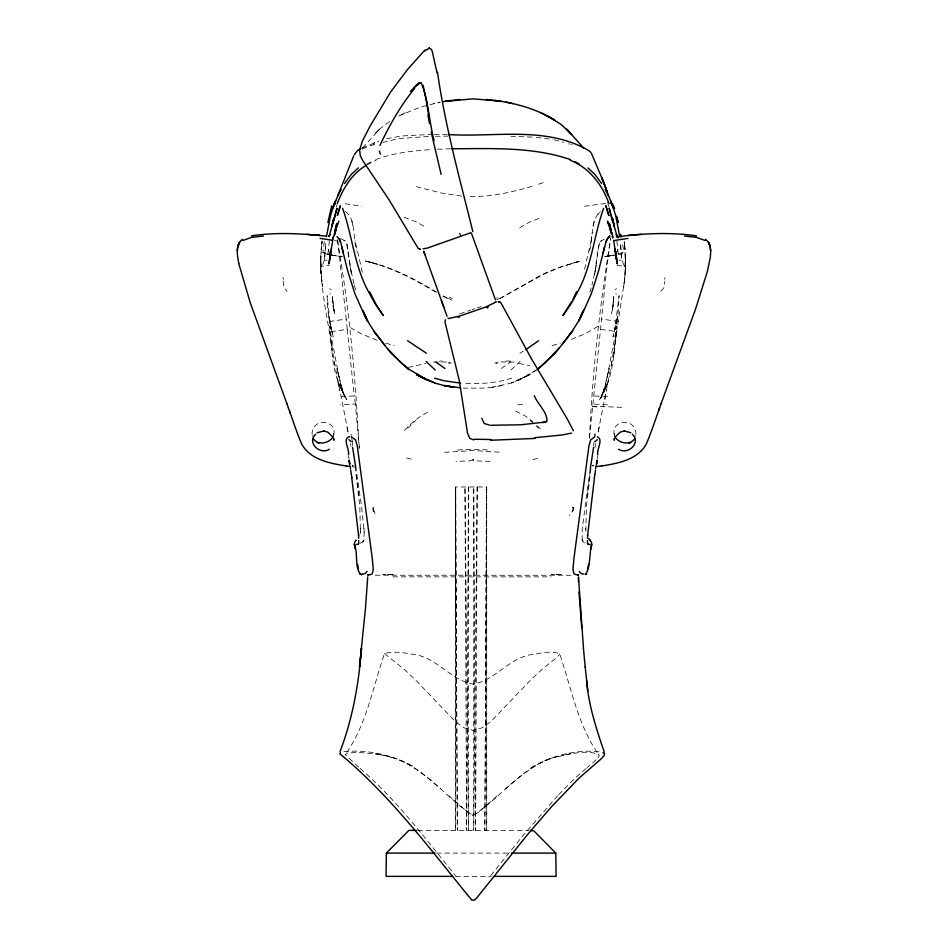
<?xml version="1.0" encoding="UTF-8"?>
<svg xmlns="http://www.w3.org/2000/svg" width="948" height="948" viewBox="0 0 948 948"><rect width="100%" height="100%" fill="white"/><g stroke="black" fill="none" stroke-linecap="round" stroke-linejoin="round"><path stroke-width="0.71" stroke-dasharray="4.74 3.56" d="M320.744 263.781L321.36 266.364L329.157 265.369M486.703 486.999L484.855 830.377L486.442 486.999L486.703 830.377L486.703 486.999L455.455 486.999L455.455 830.377L455.727 486.999L457.315 830.377L455.455 486.999M360.572 529.47L360.655 528.463L360.394 532.29L359.802 505.877L355.275 468.691M614.671 435.061L614.683 433.58M473.396 459.626L473.111 460.432L472.815 459.626M320.898 273.688L320.862 256.114C319.938 292.932 330.105 329.051 334.893 365.359M611.318 365.359L624.933 278.084L625.159 252.144M320.768 259.314L320.685 269.753L322.521 286.971L320.685 269.753M320.649 262.158L320.862 256.114M320.803 257.275L321.052 252.144M373.026 508.602L373.074 507.618L372.991 510.32L375.242 513.863L373.002 508.507L373.168 509.586M625.313 273.688L625.407 257.275L624.045 240.934M589.49 438.379C592.476 371.261 599.977 304.178 610.666 238.019M321.028 252.583L322.178 240.934M337.204 239.631C349.291 307.045 355.346 375.526 358.854 443.925M321.645 244.489L321.988 241.669L321.218 249.466L321.277 248.566M625.526 269.753L623.701 286.971L625.526 269.753L625.455 259.314M324.524 259.349L325.756 243.174L324.465 260.131L322.095 266.092M321.218 249.466L321.502 245.733M283.144 281.153L283.985 287.552L287.066 291.32M589.526 437.538L606.222 273.107L610.524 238.185M590.936 468.691L586.421 505.877L585.817 532.29L585.556 528.463L585.639 529.47M587.262 496.397L589.929 474.747M635.113 436.601L635.243 435.476M593.626 445.584L594.23 441.01M599.669 243.008L598.366 246.907L594.597 275.027L598.698 246.29L600.866 241.112L604.326 239.252M615.276 327.747L614.861 329.75L619.056 295.658L617.942 315.317L613.024 336.801L615.75 325.875M597.228 458.998L597.607 456.272M618.274 254.171L616.864 240.875M589.478 250.509C593.851 238.09 589.419 220.611 600.771 211.451M591.125 241.017L592.405 232.224M573.03 509.633L573.208 508.507M614.636 346.032L616.816 331.99M329.335 240.875L327.937 254.171L322.841 252.322L324.572 239.868M616.259 321.87L616.496 320.436L614.861 329.75M611.97 361.555L597.856 433.449L599.136 427.453M591.232 240.33L583.85 272.325M360.003 533.985L360.453 531.437M596.304 265.322L591.955 285.182M616.153 324.323L617.752 316.146L616.354 323.292M604.883 399.618L606.684 390.363M590.023 469.556L582.262 528.652L582.131 539.791L583.162 541.936L585.248 543.038M594.929 447.693L595.747 443.569M618.487 254.467C626.118 255 622.777 246.492 622.042 242.119M593.27 226.193L594.372 220.943M664.584 279.328L665.01 277.444M607.04 377.624L616.97 325.911C614.008 351.033 613.937 377.849 599.432 399.748L605.642 387.471L600.712 397.982L606.317 384.296L600.985 398.267L605.985 383.407L603.402 391.536L609.28 368.416L605.357 384.639M573.042 509.586L572.438 511.505L572.77 510.605C569.31 516.447 574.784 510.64 573.03 507.595L573.196 508.602M617.195 251.54L617.823 249.36M589.846 292.209L591.114 287.991M597.868 757.997L599.373 755.675L598.105 754.087L598.662 754.608C577.652 724.876 571.324 687.774 559.699 653.93C551.523 650.127 541.699 653.35 533.155 654.345C509.68 656.928 495.745 680.273 473.111 684.148C450.466 680.273 436.542 656.928 413.067 654.345C403.765 652.84 393.645 650.766 384.485 653.599C372.872 687.383 366.592 724.414 345.641 754.087M336.421 206.996L337.109 204.768M472.993 459.816L469.319 460.953L456.024 461.344M374.259 142.65L373.382 144.12L374.65 142.496M569.381 515.356L569.855 514.728M623.263 252.606L618.452 253.72M498.672 298.691L496.551 299.769M490.72 875.596L524.611 833.624L557.708 795.704M362.551 148.054L379.508 129.129L391.702 119.946M378.868 129.805L374.46 134.462L379.508 129.129M558.716 794.649L574.5 778.675L586.148 768.413M407.699 428.176L415.935 420.331M404.405 430.439C411.799 422.441 420.272 415.212 430.487 411.088M660.934 291.32L664.015 287.552L664.856 281.153M511.043 369.993L520.096 361.461M596.138 759.798L587.203 767.548M497.214 795.941L478.183 812.424L473.111 815.268L468.028 812.424L448.996 795.941M505.675 788.795C521.341 774.954 538.618 760.948 558.099 756.457L563.242 755.177L562.152 755.414M597.761 213.999L599.646 212.648M501.302 368.488L510.415 361.923M497.582 297.791L496.681 298.205M537.753 369.199L528.984 375.135M535.999 370.17L520.713 379.141L529.624 373.856M615.039 289.673L616.627 288.666M519.753 227.793L529.34 222.188L541.983 217.258M597.951 326.432L585.461 333.601L569.049 340.308M496.148 363.854L498.115 362.729M519.8 353.26L523.367 351.116M530.916 767.619C551.902 755.734 577.439 748.446 601.589 752.202M366.84 164.158L371 161.788M367.101 164.833L376.012 160.283M362.432 149.061L369.519 145.874L377.565 143.788M600.866 241.112L601.707 240.638M494.844 363.226L497.179 362.041M502.096 385.587L492.628 387.187L511.422 383.063L529.328 374.839L520.713 379.141M529.328 374.839L511.624 382.838L520.452 379.556M405.294 112.729L398.267 116.201L419.395 107.444L440.156 102.111L433.556 103.581M362.112 147.983L378.963 141.181M329.655 294.105L330.532 293.773M548.845 759.016C518.864 770.665 499.323 798.666 473.111 815.529C446.899 798.666 427.347 770.665 397.366 759.016M375.799 159.56C393.799 152.77 413.186 150.779 432.241 149.535M360.347 543.275L363.759 540.929L364.186 532.338L361.721 507.666L356.187 469.556M538.654 184.208L544.922 182.04M459.697 313.883L470.836 310.091M472.151 309.641L474.77 308.764M477.389 307.887L481.11 306.642M574.879 262.513L580.994 260.937L558.159 267.703L542.007 274.505L498.198 299.485L544.472 273.865L560.635 267.123L574.879 262.513L567.698 264.67M382.755 142.39L398.124 138.609L429.231 136.417M532.006 186.341C511.079 192.503 489.346 197.326 467.4 196.437M550.764 758.317L570.897 753.707M552.032 345.57L560.375 343.176M511.647 378.145C496.088 383.193 479.558 384.201 463.311 383.395M574.227 262.679L580.994 260.937M532.776 459.567L539.531 458.014M386.63 138.704L401.454 135.979L430.522 134.45M408.292 367.386L425.901 363.57M616.188 254.739L612.858 255.368L615.453 254.882M584.489 206.273L606.53 203.31M565.636 754.596C576.206 753.139 587.606 750.176 598.745 754.454M610.559 255.711L603.912 256.73L613.593 255.225M343.84 751.728C368.393 749.169 394.048 755.165 415.295 767.619M604.457 256.635L607.952 256.114M612.692 255.45L604.99 256.553M329.252 321.502L346.21 319.097L337.642 239.441M330.781 331.705L347.252 329.371L346.21 319.097M353.343 465.906L352.123 466.049M444.707 452.326L473.111 450.525L501.516 452.326M446.461 361.958L432.158 362.065M492.581 387.222L482.888 388.123L463.323 388.123M353.26 465.243L352.028 465.338M472.72 814.818L473.49 814.818M457.789 449.992L473.111 449.245L488.433 449.992M359.363 447.373L355.358 404.014L340.616 404.82M355.358 404.014L354.256 395.968L340.462 396.643M437.49 149.251L450.17 148.789M619.163 260.202L621.248 260.143M439.386 361.105L442.041 361.022M435.44 136.275L447.752 136.145M517.833 404.701L523.723 404.618M510.439 361.07L504.17 361.022M390.54 574.476L391.453 574.464M392.91 576.87L551.167 576.87M417.795 830.377L528.806 830.377M436.471 853.105L510.119 853.105M455.561 876.367L491.052 876.367M514.053 362.077L499.75 361.958M556.559 574.464L562.899 574.476L551.452 574.476L555.552 574.476L554.71 574.464M434.362 134.415L447.053 134.545M490.187 461.344L476.903 460.953L473.218 459.816M570.957 575.246L372.884 575.223M621.639 407.32L592.405 406.194M324.963 260.143L327.048 260.202M510.782 136.275L533.748 137.187M607.538 396.643L593.744 395.968M607.384 404.82L592.642 404.014M592.346 406.621L599.871 407.024M593.59 465.29L592.346 465.184M536.343 137.353L552.826 139.486M461.581 196.07L442.443 193.285L414.205 186.14M352.443 466.783L354.825 467.068M593.495 465.989L592.275 465.824M345.179 203.749L361.591 206.273M406.692 458.014L413.435 459.567M600.748 329.371L617.219 331.705M618.748 321.502L601.79 319.097M332.63 255.225L342.311 256.73L331.433 255.107M338.27 256.114L341.754 256.635M375.218 753.707L384.07 755.414M334.478 240.614L337.251 241.088M380.563 754.596L358.154 752.309L348.923 753.067L345.001 754.454L359.008 767.548M322.948 252.606L327.724 254.467M327.25 254.384L329.916 254.858M330.769 254.882L333.364 255.368L330.023 254.739M518.971 363.368L529.742 365.703M378.987 754.359L395.446 758.317M571.644 144.582L572.331 144.736M554.177 139.818L563.467 142.39M568.646 143.788L570.234 144.167M383.49 755.295L388.123 756.457C407.593 760.948 424.87 774.954 440.547 788.795M372.41 262.762C396.157 268.924 417.831 280.833 438.734 293.37M372.848 262.88L365.217 260.937L378.513 264.67M365.217 260.937L371.983 262.679M385.836 343.176L394.19 345.57M371.332 262.513C394.178 268.817 415.248 279.98 435.535 291.996M615.69 293.773L616.567 294.105M404.227 217.258L416.883 222.188L426.458 227.793M377.162 340.296L360.75 333.589L348.26 326.432M449.044 362.041L451.366 363.226M340.557 238.552L345.38 241.112L346.932 243.755L351.613 275.027L346.565 243.008M515.736 411.088L525.903 416.385L532.918 421.836M448.096 362.729L450.063 363.854M442.965 296.262L448.902 299.058L439.979 294.093M452.22 298.419L449.364 297.174M344.053 240.377L345.38 241.112M329.584 288.666L331.184 289.673M617.053 265.369L624.4 266.293L621.758 260.131L620.466 243.174L621.687 259.349M624.116 266.092L625.111 266.08L625.479 263.781M345.439 211.451C356.804 220.611 352.372 238.09 356.744 250.509M360.062 768.413C396.454 799.721 425.308 838.565 455.49 875.596M530.288 420.331L538.511 428.176M536.995 425.593L541.818 430.439M451.758 300.149L448.463 298.241M327.771 253.72L328.446 254.491M384.485 653.599L403.54 668.778L415.07 679.479L455.253 721.523L464.141 727.827L473.111 730.398L482.07 727.827L490.969 721.523L531.141 679.479L542.683 668.778L557.531 656.94L559.699 653.93M607.55 202.528L609.197 207.292L608.652 205.633M354.256 285.182L356.365 292.209M328.387 249.36L329.015 251.54M340.865 384.639L336.931 368.416L342.821 391.536L340.225 383.407L345.238 398.267L339.894 384.296L345.499 397.982L340.569 387.471L346.778 399.748C338.934 386.583 333.767 371.889 332.535 356.566M362.361 272.325L354.979 240.33L355.085 241.017M328.458 316.146L333.198 336.801L330.461 325.875M353.924 283.855L349.907 265.322M282.99 277.444L283.416 279.328M339.171 377.624L329.24 325.911L332.582 357.005L331.8 349.184M347.075 427.453L348.354 433.449L334.241 361.555M351.85 220.943L352.94 226.193M330.935 327.747L331.35 329.75L329.726 320.436L331.35 329.75M350.464 443.569L351.009 446.318M337.808 381.582L339.526 390.363M330.058 324.323L327.463 308.1L327.155 295.658L329.963 321.87M351.139 434.196L351.341 435.393M351.637 437.087L352.751 444.979M330.947 341.861L331.587 346.032M356.282 474.747L358.96 496.397M348.603 456.272L348.983 458.998M351.992 441.01L352.585 445.584M347.252 329.371L354.256 395.968M624.578 244.489L624.222 241.669L624.993 249.466L624.945 248.566M312.757 435.476L312.887 436.601M624.72 245.733L624.993 249.466M359.008 446.354L359.185 448.866M363.914 528.154L364.186 532.338M625.407 257.275L625.348 256.114L625.562 262.158M333.317 433.58L333.329 435.061M312.129 434.563A10.949 10.464 -74.7 0 1 313.492 428.306C318.409 417.807 336.433 422.121 333.886 434.208A8.674 8.117 -73.1 0 1 333.341 436.08M635.871 434.563A10.949 10.464 74.7 0 0 634.508 428.306C629.591 417.807 611.567 422.121 614.114 434.208A8.674 8.117 73.1 0 0 614.66 436.08M477.188 486.999L475.6 830.377L473.739 486.999L473.739 830.377L477.188 486.999M468.431 486.999L466.57 830.377L464.982 486.999L468.431 830.377L468.431 486.999M613.688 296.665L612.432 310.067L613.688 296.665M332.523 296.665L332.866 304.96L334.585 313.444L332.523 296.665M625.597 265.156L625.49 268.746L625.597 265.156M613.723 298.644L613.498 303.064L613.723 298.644M373.074 507.618L373.18 507.595M614.423 349.184L613.64 357.005L614.423 349.184M613.344 304.96L611.626 313.444L613.344 304.96M364.079 539.791L362.752 542.232L364.079 539.791M607.81 382.85L603.094 392.946L607.81 382.85M385.267 574.464L382.874 574.476L394.605 574.476L385.267 574.464M583.458 542.232L582.131 539.791L583.458 542.232M573.267 508.081L572.876 507.204L573.267 508.081M343.129 392.946L338.412 382.85L343.129 392.946M373.773 511.505L373.453 510.605L373.773 511.505M334.075 311.181L332.866 304.96L334.075 311.181M332.712 303.064L332.487 298.644L332.712 303.064M320.732 268.746L320.614 265.156L320.732 268.746"/><path stroke-width="1.42" d="M578.458 582.036L578.47 576.905L583.482 648.42M367.717 576.905L365.501 608.083L359.493 666.776L361.532 648.148C358.83 683.378 352.715 718.371 340.095 751.468M434.113 140.731C429.349 122.873 427.998 98.011 421.303 83.199M587.499 538.239L587.641 535.11M358.628 542.375L358.723 540.633M587.606 535.762L594.514 477.271M414.098 87.595L420.343 82.701M330.354 253.234L329.655 259.325L330.579 251.35L328.98 263.971L331.445 248.696M591.066 548.845L591.659 544.259C589.17 553.786 590.758 566.596 585.544 574.524M614.387 438.663L614.209 440.192L614.434 438.438M237.332 250.829C237.486 246.504 238.683 241.823 242.522 239.287M330.461 254.396L332.63 240.697M237.948 245.97L239.56 242.344C235.768 248.767 237.616 256.612 238.742 263.485M591.493 545.775L591.599 542.469L588.732 538.594M596.565 463.868L596.979 460.61L596.387 465.006M596.683 462.991L597.05 460.254M595.652 468.585L595.771 466.001M597.785 454.933C596.209 450.063 603.9 439.291 597.287 436.838M594.372 477.804L594.823 474.581M326.479 236.644L330.461 215.812M594.977 474.024L595.545 469.995M594.929 436.696L590.675 439.848L588.945 445.833L574.05 557.637L572.936 569.025L573.765 573.256C573.789 575.116 580.982 574.879 577.77 575.045M590.272 468.727L593.602 447.397M587.855 568.847L588.566 564.356M594.87 435.393L595.071 434.196M327.878 222.507L331.729 205.692M429.136 48.004L429.326 47.72M416.314 830.377L408.92 830.377L386.381 853.105L386.049 876.367L452.599 876.367M333.969 220.363L335 215.528M458.808 316.893L457.837 316.964M603.023 253.152L604.551 246.871M332.369 240.602L335.983 228.954M332.701 239.24L333.293 236.858M334.715 234.914L336.054 229.712M335.26 214.319L337.061 208.252L329.264 235.91L330.011 234.464L328.672 236.68M330.449 215.943L332.499 209.153M336.09 228.93L334.727 233.007L337.524 224.723M658.623 410.745L659.642 407.83M661.147 403.54C656.206 417.12 651.904 430.973 646.192 444.245C637.483 459.899 617.729 463.418 601.518 466.013M661.064 403.753L695.548 309.107L707.492 271.069L710.396 256.766L710.716 250.959L710.099 246.101L708.417 242.19L705.478 239.287M335.568 200.549L332.866 208.098L353.782 155.78M337.239 225.506L338.803 221.157M332.558 208.821L335.094 201.877M354.41 154.619L357.503 150.566M420.177 82.689L421.066 82.879M605.914 242.06L607.301 238.706L609.943 235.661M337.227 203.595C343.117 188.605 351.779 173.662 366.165 165.45M379.911 145.482C389.415 125.337 400.506 105.655 414.655 88.377M576.514 291.842L572.983 299.213M358.119 544.223L358.415 543.548M570.104 334.431L578.6 321.123L583.79 309.593M578.6 321.123L583.079 311.217M580.093 318.848L591.268 293.88L598.52 271.092L605.665 242.889L607.004 239.524L609.588 236.514M337.891 195.75L341.126 189.375M571.715 301.559L562.958 315.506L571.537 303.028L577.628 291.877C591.955 265.95 593.815 235.519 603.603 208.359M358.83 543.026L358.628 543.666M367.077 571.419L364.956 573.67L362.183 574.097M344.551 183.509L351.459 174.231L358.368 167.903M634.793 438.45C631.131 444.825 621.663 443.854 616.911 439.291A8.674 8.117 73.1 0 1 614.66 436.08M615.608 436.673L620.099 432.17L624.246 430.996M572.746 330.899L555.528 352.81L537.54 369.341M355.713 540.621C357.467 538.286 352.549 544.105 354.73 545.775C358.19 554.07 354.161 569.262 361.496 574.654M595.297 441.507L597.216 439.659M562.792 343.709L571.253 332.357M315.648 434.243C306.548 442.87 320.163 455.36 329.383 449.234M410.448 91.411L418.957 82.618M559.332 347.762L545.669 362.42L537.35 369.459M448.013 318.101L448.629 318.587L460.61 315.731L485.447 307.164L496.254 301.902L495.247 301.985M445.524 319.772L444.932 321.799L459.27 380.468L467.494 433.035L469.841 438.45L473.905 439.919M472.851 231.644C459.993 179.753 445.157 126.06 437.502 72.321M424.929 50.007L407.059 70.069L390.481 92.205L369.839 126.499L362.337 141.264L359.565 150.175L360.359 155.934L362.894 160.793L388.834 199.447L418.198 248.364L420.391 249.36L419.691 249.3M486.94 307.353L488.066 306.725M424.858 50.896L429.077 48.265L431.091 49.13L432.122 50.872L437.099 72.984M423.164 248.803L427.358 248.092L470.836 232.71M586.694 573.967L585.734 574.464M538.582 340.77L525.749 349.682M340.391 752.712L339.775 753.719C390.718 795.763 430.131 849.313 471.749 900.09L474.462 900.09L476.524 898.183L528.048 833.956L551.179 807.092L578.849 778.308L601.328 758.72L604.208 755.449L604.575 753.719M357.692 150.459L360.892 148.563M317.118 432.774L323.801 430.913M242.949 240.46L251.682 237.344L263.485 236.04M571.514 433.082L562.223 434.978L534.684 437.692M628.702 443.309L630.764 442.669M545.965 421.99L520.606 424.799L490.602 425.261M589.763 544.365L588.471 544.519M349.587 436.708C341.813 438.296 350.073 450.099 348.426 454.933M542.683 422.678L546.937 421.268C547.47 411.776 537.504 404.286 534.34 395.707M442.917 101.626L473.111 98.853L500.935 101.223L486.123 99.457M613.522 240.614L627.92 238.41M251.433 235.851C276.069 232.142 301.263 233.457 325.946 236.147M450.845 100.441L445.276 101.223L460.088 99.457M616.259 236.941C642.803 233.445 669.999 231.987 696.567 235.851M596.908 466.499L601.719 465.859M628.074 235.424L641.369 234.322M498.15 301.772L500.046 301.974L501.137 303.194L531.816 359.399L567.52 419.395L573.41 430.83M534.921 438.438L490.519 440.263M451.414 148.753C491.147 148.706 532.278 146.513 570.412 159.56M357.74 544.519L356.448 544.365M333.803 204.021L335.284 204.01M490.886 439.517L474.486 439.244M530.288 830.377L534.044 831.017L555.789 853.105L556.109 876.367L494.003 876.367M386.381 853.105L434.99 853.105M511.588 853.105L555.789 853.105M448.345 134.569C494.939 137.472 545.977 125.776 588.53 150.459M584.027 574.097L581.254 573.67L579.145 571.419M368.476 575.045C365.181 574.879 372.422 575.128 372.446 573.256L373.287 569.025L372.173 557.637L357.278 445.833L355.536 439.848L351.293 436.696M306.631 234.322L319.926 235.424L313.492 234.796M624.199 430.913L630.882 432.774M684.515 236.04L696.318 237.344L705.051 240.46M498.79 301.76L499.466 301.82M460.55 387.862L444.126 385.587L434.8 383.063M460.527 383.134L443.972 380.752L434.575 378.145M489.452 425.107L484.203 423.495L481.762 418.246M361.662 574.666L359.529 573.967M495.366 100.441C516.115 103.356 536.935 108.996 554.805 120.218L540.917 112.729M346.281 465.859L349.895 466.345M320.08 238.41L331.705 240.14M323.754 430.996L327.901 432.17L332.393 436.673M346.482 466.013C330.331 463.43 310.766 459.946 301.926 444.494C296.677 432.561 292.837 420.059 288.358 407.83M512.667 103.581L506.066 102.111M610.915 203.559L612.846 204.33L614.624 208.524M317.236 442.669L319.298 443.309M618.617 449.234C627.837 455.36 641.452 442.87 632.352 434.243M547.956 116.201L560.896 124.283L571.751 134.462L566.703 129.129M602.975 752.712L603.995 753.174M570.198 160.283C589.265 167.63 602.288 184.801 608.983 203.595M416.895 374.839L434.599 382.838L425.771 379.556L416.895 374.839L425.498 379.141L416.587 373.856M425.498 379.141L408.043 368.701M575.211 161.788L579.382 164.158M426.422 353.26L407.628 340.77M348.994 439.659L350.914 441.507M435.796 361.923L444.908 368.488M336.99 236.514L339.514 239.524L340.818 242.889L347.738 271.092L354.955 293.88L366.129 318.848M587.843 167.903L594.751 174.231L601.66 183.509M408.458 369.199L390.683 352.81L373.476 330.899M409.038 369.578L400.542 362.42L387.756 348.769M588.708 150.566L590.971 152.569M587.594 543.666L587.393 543.026M426.114 361.461L435.168 369.993M567.342 129.805L583.66 148.054M385.149 345.736L374.958 332.357M590.497 540.621L589.68 539.625M458.476 316.881L458.962 317.544M342.595 208.359C352.36 235.531 354.279 265.938 368.582 291.877L374.685 303.028L383.265 315.506L376.735 305.766L369.696 291.842M313.207 438.45C316.869 444.825 326.337 443.854 331.089 439.291A8.674 8.117 -73.1 0 0 333.341 436.08M376.107 334.431L367.611 321.123L364.814 314.926M618.215 237.782L616.2 234.464L616.947 235.91L609.161 208.252L612.254 220.363M459.768 233.611L460.467 234.926M612.1 236.443L612.965 238.102M605.085 189.375L608.32 195.75M591.505 153.505L603.852 182.703L606.886 191.081L601.873 177.928L613.344 208.11L610.666 200.585M710.052 245.97L708.44 242.344L710.099 246.101L710.668 250.829M587.796 543.548L588.092 544.223M339.242 238.706L340.569 242.06M609.114 226.252L613.048 236.858M610.808 230.554L611.839 233.22L610.311 228.954M608.735 224.723L607.431 221.157L608.983 225.506M611.128 201.877L613.664 208.833M495.377 299.651L471.488 233.386M423.732 251.386L424.917 254.657M380.361 154.168L379.401 151.028M423.78 251.504L443.913 307.484M441.448 300.599L447.053 316.276M286.936 403.753L250.201 302.625L238.73 263.402M286.853 403.54L288.441 408.055M289.448 410.982L290.183 413.079M604.22 751.989C596.174 728.502 588.566 704.874 586.563 680.557M613.712 209.153L615.773 215.943M423.092 85.296L427.418 106.022M441.14 174.42L431.198 132.199M610.157 229.712L611.164 233.611M615.75 215.812L619.731 236.644M616.828 217.009L618.12 222.531L616.864 217.139M341.873 246.871L343.342 253.152M487.45 307.081L487.675 308.088M613.723 240.697L615.762 254.396M614.766 248.696L617.231 263.971L615.643 251.35L616.555 259.325L615.868 253.234M620.608 234.286L621.118 237.024M427.915 114.838L429.539 123.607M427.157 106.342L428.697 114.827M352.609 447.397L355.95 468.727M357.657 564.356L358.368 568.871M349.824 465.018L349.231 460.61L349.658 463.868L349.528 462.991M350.665 469.995L351.246 474.024M349.16 460.254L349.35 461.569M351.4 474.581L351.85 477.804M351.696 477.271L358.605 535.762M355.144 548.845L354.552 544.259L354.73 545.775M350.559 468.585L350.322 466.819M333.566 438.438L333.791 440.192L333.613 438.663M587.843 691.021L585.153 666.776M583.458 648.266L585.177 666.977M581.716 627.884L578.979 591.919M587.487 540.633L587.582 542.375M358.569 535.11L358.711 538.239M336.777 223.503L334.905 231.359L336.777 223.503M332.547 223.349L331.764 226.619L333.791 218.277L332.547 223.349M340.368 205.823L337.393 215.374L340.368 205.823M453.594 387.187L444.055 385.54L453.63 387.222M367.611 321.123L363.001 310.873L367.611 321.123M608.817 215.374L605.855 205.823L608.817 215.374M611.306 231.359L609.434 223.503L611.306 231.359M613.664 223.349L612.432 218.265L614.446 226.619L613.664 223.349"/></g></svg>
